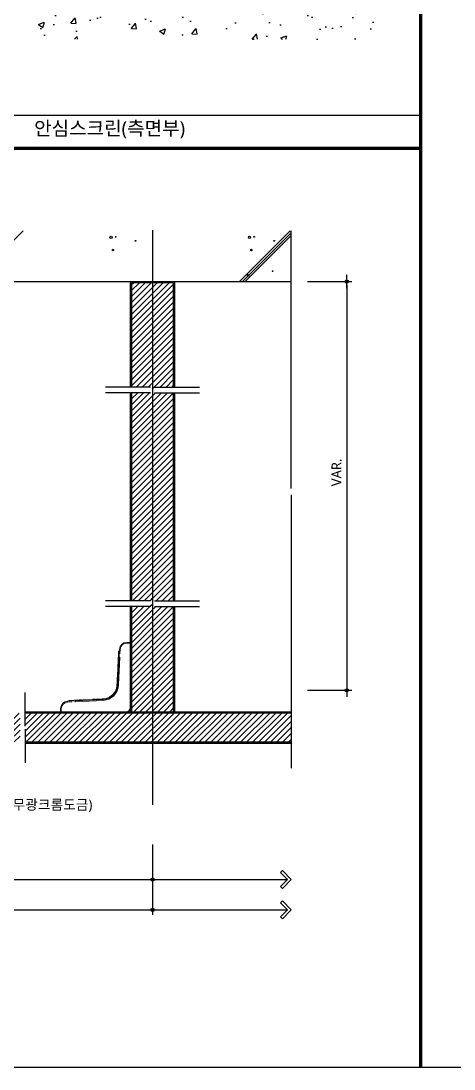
# Model space of a CAD drawing. Extents: x -256 to 8104, y -176 to 5714.
# Drawn here: x 4629 to 5933, y -5 to 3153 of the extents above; entities that cross this region are included whole.
import ezdxf
from ezdxf.enums import TextEntityAlignment as Align

# ---------------------------------------------------------------- set-up
doc = ezdxf.new("R2010")
doc.units = 0
doc.header["$LTSCALE"] = 30
doc.linetypes.add('CEN', pattern=[62, 60, -1, 0, -1])
doc.layers.get('0').update_dxf_attribs({"linetype": 'CONTINUOUS'})
doc.layers.get('DEFPOINTS').update_dxf_attribs({"linetype": 'CONTINUOUS'})
for name, color, linetype in [('C', 2, 'CONTINUOUS'), ('DIM', 7, 'CONTINUOUS'), ('TIT', 3, 'CONTINUOUS'), ('경첩', 4, 'CONTINUOUS'), ('문자', 3, 'CONTINUOUS'), ('중심선', 1, 'CEN'), ('판넬', 2, 'CONTINUOUS'), ('해치', 8, 'CONTINUOUS')]:
    doc.layers.add(name, color=color, linetype=linetype)
doc.styles.add('돋움', font='malgun.ttf')
doc.dimstyles.new('10', dxfattribs={"dimscale": 10, "dimtxt": 3, "dimasz": 1, "dimexe": 1.5, "dimexo": 2, "dimgap": 1, "dimtad": 1, "dimdec": 0, "dimlunit": 6, "dimtxsty": '돋움', "dimblk": 'DIMDOT', "dimcen": -1, "dimdle": 1.5, "dimclrt": 3, "dimazin": 3, "dimtfac": 1, "dimtdec": 0, "dimtix": 1, "dimtmove": 2, "dimatfit": 3, "dimldrblk": 'DIMDOT', "dimarcsym": 0})
pattern_1 = [(45, (169806.5011322347, 43.40673230977353), (-8.980256121069154, 8.980256121069154), [])]

# ---------------------------------------------------------------- blocks, each defined once
blk = doc.blocks.new('DIMDOT')
at = {"linetype": 'Continuous'}
blk.add_line((-2, 0), (2, 0), dxfattribs=at)
for radius in [0.5, 0.25]:
    blk.add_circle((0, 0), radius, dxfattribs=at)
blk = doc.blocks.new('*D499')
at = {"layer": 'DEFPOINTS', "color": 0}
for p in [(178459.8978301732, 818.9234191764156), (183213.8251195898, 818.9234191764156), (183213.8251195898, 601.7563533285177)]:
    blk.add_point(p, dxfattribs=at)
at = {"layer": 'DIM', "color": 0, "lineweight": -2, "ltscale": 10}
for p, q in [((178459.8978301732, 798.9234191764156), (178459.8978301732, 586.7563533285177)), ((183213.8251195898, 798.9234191764156), (183213.8251195898, 586.7563533285177)), ((178469.8978301732, 601.7563533285177), (183203.8251195898, 601.7563533285177))]:
    blk.add_line(p, q, dxfattribs=at)
at = {"layer": 'DIM', "color": 0, "lineweight": -2, "xscale": 10, "yscale": 10, "zscale": 10, "rotation": 180}
blk.add_blockref('DIMDOT', (178459.8978301732, 601.7563533285177), dxfattribs=at)
at = {"layer": 'DIM', "color": 0, "lineweight": -2, "xscale": 10, "yscale": 10, "zscale": 10}
blk.add_blockref('DIMDOT', (183213.8251195898, 601.7563533285177), dxfattribs=at)
at = {"layer": 'DIM', "color": 3, "insert": (180836.8614748815, 631.4132826763438), "char_height": 30, "attachment_point": 5, "style": '돋움'}
blk.add_mtext('설계치수', dxfattribs=at)
blk = doc.blocks.new('*D500')
at = {"layer": 'DEFPOINTS', "color": 0}
for p in [(182062.9540096939, 818.9234191764156), (183213.8251195898, 818.9234191764156), (183213.8251195898, 693.2095035545537)]:
    blk.add_point(p, dxfattribs=at)
at = {"layer": 'DIM', "color": 0, "lineweight": -2, "ltscale": 10}
for p, q in [((182062.9540096939, 798.9234191764156), (182062.9540096939, 678.2095035545537)), ((183213.8251195898, 798.9234191764156), (183213.8251195898, 678.2095035545537)), ((182072.9540096939, 693.2095035545537), (183203.8251195898, 693.2095035545537))]:
    blk.add_line(p, q, dxfattribs=at)
at = {"layer": 'DIM', "color": 0, "lineweight": -2, "xscale": 10, "yscale": 10, "zscale": 10, "rotation": 180}
blk.add_blockref('DIMDOT', (182062.9540096939, 693.2095035545537), dxfattribs=at)
at = {"layer": 'DIM', "color": 0, "lineweight": -2, "xscale": 10, "yscale": 10, "zscale": 10}
blk.add_blockref('DIMDOT', (183213.8251195898, 693.2095035545537), dxfattribs=at)
at = {"layer": 'DIM', "color": 3, "insert": (182638.3895646418, 722.8664329023799), "char_height": 30, "attachment_point": 5, "style": '돋움'}
blk.add_mtext('설계치수', dxfattribs=at)
blk = doc.blocks.new('*D502')
at = {"layer": 'DEFPOINTS', "color": 0}
for p in [(183660.6338819972, 2494.578400556152), (183660.6338819972, 1263.196948514939), (183798.467519502, 1263.196948514939)]:
    blk.add_point(p, dxfattribs=at)
at = {"layer": 'DIM', "color": 0, "lineweight": -2, "ltscale": 10}
for p, q in [((183680.6338819972, 2494.578400556152), (183813.467519502, 2494.578400556152)), ((183798.467519502, 2484.578400556152), (183798.467519502, 1273.196948514939)), ((183680.6338819972, 1263.196948514939), (183813.467519502, 1263.196948514939))]:
    blk.add_line(p, q, dxfattribs=at)
at = {"layer": 'DIM', "color": 0, "lineweight": -2, "xscale": 10, "yscale": 10, "zscale": 10}
for p, rotation in [((183798.467519502, 2494.578400556152), 90), ((183798.467519502, 1263.196948514939), 270)]:
    blk.add_blockref('DIMDOT', p, dxfattribs=dict(at, rotation=rotation))
at = {"layer": 'DIM', "color": 3, "insert": (183767.6932071644, 1919.804395214109), "char_height": 30, "attachment_point": 5, "rotation": 90, "style": '돋움'}
blk.add_mtext('VAR.', dxfattribs=at)
blk = doc.blocks.new('A$C06B31977')
for p, q in [((1.255222032326401, 11.06209286696594), (1.255222032326401, 21.17193183697145)), ((1.255222032326401, 10.10983921611341), (1.255222032326401, 2.461079021e-07))]:
    blk.add_line(p, q)
blk = doc.blocks.new('A$C13EB2441')
for p, q in [((0.8368111187810428, 7.374726000362898), (0.8368111187810428, 14.11461864703324)), ((0.8368111187810428, 6.73989023312788), (0.8368111187810428, -2.413542461e-06))]:
    blk.add_line(p, q)
blk = doc.blocks.new('DESIGN-18', base_point=(178188.5668770504, 127.0968374573881))
at = {"layer": '해치'}
h = blk.add_hatch(dxfattribs=at)
h.set_pattern_fill('AR-CONC', color=256, style=0)
h.set_pattern_definition([(49.99999999999999, (181405.2524364457, 1791.322634181813), (182.184668996004, -15.93908553890309), [19.05, -209.55]), (355, (181405.2524364457, 1791.322634181813), (-35.24282597566699, 191.05664288218), [15.24, -167.64]), (100.451, (181420.4344364457, 1789.994384181813), (146.9425016659592, 175.1166878202919), [16.19, -178.09]), (46.1842, (181405.2524364457, 1842.122634181813), (271.0790408921299, -42.04232793272715), [28.575, -314.325]), (96.63560000000001, (181427.8423364457, 1838.619134181813), (237.4042344662371, 247.4255558900492), [24.285, -267.135]), (351.1840000000001, (181405.2524364457, 1842.122634181813), (237.4046058139339, 247.4251178605977), [22.86, -251.46]), (21, (181430.6524364457, 1829.422634181813), (151.6148798353833, -102.2655185167625), [19.05, -209.55]), (326.0000000000001, (181430.6524364457, 1829.422634181813), (61.80202834764707, 184.1879661223193), [15.24, -167.64]), (71.4514, (181443.2869364456, 1820.900534181813), (213.4164907701245, 81.92285771605745), [16.19, -178.09]), (37.50000000000001, (181405.2524364457, 1791.322634181813), (3.088603250591817, 84.55503887315311), [0, -165.608, 0, -170.18, 0, -168.275]), (7.499999999999999, (181405.2524364457, 1791.322634181813), (66.81966251030575, 100.1805748181195), [0, -97.02799999999999, 0, -161.798, 0, -64.135]), (327.5, (181348.6104364456, 1791.322634181813), (135.5905951668714, -5.728743992673458), [0, -63.5, 0, -198.12, 0, -262.89]), (317.5, (181323.2104364457, 1791.322634181813), (148.129181386018, 25.42649103333301), [0, -82.55, 0, -131.572, 0, -186.69])])
h.paths.add_polyline_path([(183884.8306292209, 3225.083151311178), (183884.8306292209, 3328.067121687819), (182834.6454282546, 3328.067121687819), (182834.6454282546, 3225.083151311178)])
h = blk.add_hatch(dxfattribs=at)
h.set_pattern_fill('ANSI31', color=256, scale=4, style=0)
h.set_pattern_definition([(45, (-93096.57889273312, -55953.20479129702), (-8.980256121069152, 8.980256121069154), [])])
edge = h.paths.add_edge_path()
edge.add_line((183213.8251195898, 2491.24506722243), (183151.3939592805, 2491.24506722243))
edge.add_line((183151.3939592804, 2491.24506722243), (183150.4917862562, 2490.342894198235))
edge.add_line((183150.4917862563, 2490.342894198061), (183150.4917862563, 2389.940218829936))
edge.add_line((183150.4917862563, 2389.940218830402), (183193.3483868127, 2389.940218830402))
edge.add_line((183193.3483868128, 2389.940218830402), (183193.3483868128, 2348.413551378799))
edge.add_line((183193.3483868128, 2348.41355137845), (183150.4917862564, 2348.41355137845))
edge.add_line((183150.4917862563, 2348.41355137845), (183150.4917862564, 2176.703190205597))
edge.add_line((183150.4917862565, 2176.703190205539), (183207.0587583057, 2176.70319020551))
edge.add_spline(control_points=[(183207.0587583057, 2176.703190205539), (183209.8389057597, 2184.338507670597), (183215.8523953555, 2199.694003236168), (183211.9856147276, 2168.788316202503), (183213.5317854149, 2166.315694571626), (183213.8251195898, 2166.26084080121)], knot_values=[0.4562269201883428, 0.4562269201883428, 0.4562269201883428, 0.4562269201883428, 2.847595210113972, 6.178025124626599, 6.737145038387196, 6.737145038387196, 6.737145038387196, 6.737145038387196], degree=3, periodic=0)
edge.add_spline(control_points=[(183213.5141611524, 2166.465781210842), (183213.630295775, 2169.499290559129), (183213.6105160339, 2172.23386332245), (183213.069467147, 2172.590050025996), (183212.9919575237, 2172.598949252083)], knot_values=[0.8919667675386398, 0.8919667675386398, 0.8919667675386398, 0.8919667675386398, 1.280656148735744, 1.337887784568923, 1.337887784568923, 1.337887784568923, 1.337887784568923], degree=3, periodic=0)
edge.add_line((183213.8251195898, 2166.26084080121), (183213.8251195897, 2491.24506722275))
edge = h.paths.add_edge_path()
edge.add_line((183277.1584529228, 2491.24506722243), (183213.8251195896, 2491.24506722243))
edge.add_line((183213.8251195898, 2491.24506722243), (183213.8251195897, 2166.260840800861))
edge.add_spline(control_points=[(183213.8251195898, 2166.26084080121), (183214.9671273162, 2166.047284267065), (183217.1863915413, 2170.389670643178), (183219.8717318513, 2176.703190206703)], knot_values=[6.737145038387196, 6.737145038387196, 6.737145038387196, 6.737145038387196, 8.913909003363147, 8.913909003363147, 8.913909003363147, 8.913909003363147], degree=3, periodic=0)
edge.add_spline(control_points=[(183219.8717318513, 2176.703190206703), (183221.9195280027, 2181.517775908964), (183224.2383630391, 2187.478641710863), (183226.5571980754, 2193.439507512762)], knot_values=[8.913909003363147, 8.913909003363147, 8.913909003363147, 8.913909003363147, 10.57387323709673, 10.57387323709673, 10.57387323709673, 10.57387323709673], degree=3, periodic=0)
edge.add_line((183219.8717318511, 2176.703190205539), (183277.1584529232, 2176.703190205539))
edge.add_line((183277.1584529228, 2176.703190205539), (183277.1584529228, 2348.413551378334))
edge.add_line((183277.1584529232, 2348.41355137845), (183234.3018523669, 2348.413551378479))
edge.add_line((183234.3018523667, 2348.41355137845), (183234.3018523667, 2389.940218830111))
edge.add_line((183234.3018523667, 2389.940218830402), (183277.1584529231, 2389.940218830402))
edge.add_line((183277.1584529228, 2389.940218830402), (183277.1584529228, 2491.24506722275))
h.paths.add_polyline_path([(183277.1584529232, 2389.940218830402), (183234.3018523667, 2389.940218830402), (183234.3018523665, 2348.41355137845), (183277.1584529232, 2348.41355137845)], flags=16)
h.paths.add_polyline_path([(183193.3483868128, 2389.940218830402), (183150.4917862563, 2389.940218830402), (183150.4917862563, 2348.41355137845), (183193.3483868128, 2348.41355137845)], flags=16)
h = blk.add_hatch(dxfattribs=at)
h.set_pattern_fill('ANSI31', color=256, scale=4, style=0)
h.set_pattern_definition([(45, (183213.8251195898, 1846.243970022457), (-8.980256121069152, 8.980256121069152), [])])
h.paths.add_polyline_path([(183277.1584529228, 2159.588831812995), (183150.4917862563, 2159.588831812995), (183150.4917862563, 1532.899108231454), (183277.1584529228, 1532.899108231454)])
at = {"layer": '해치', "transparency": 33554687}
h = blk.add_hatch(dxfattribs=at)
h.set_pattern_fill('ANSI31', color=256, scale=4)
h.set_pattern_definition(pattern_1)
edge = h.paths.add_edge_path()
edge.add_spline(control_points=[(183213.8251195898, 1505.34240043458), (183213.5317854149, 1505.397254204996), (183212.4491491884, 1507.128595882947), (183213.2986014195, 1517.03114350947), (183213.5141611526, 1522.661699236757)], knot_values=[1.337887784565669, 1.337887784565669, 1.337887784565669, 1.337887784565669, 1.524261089150669, 2.245715012794363, 2.245715012794363, 2.245715012794363, 2.245715012794363], degree=3, periodic=0)
edge.add_spline(control_points=[(183213.8251195898, 1522.456758827124), (183213.5317854149, 1522.51161259754), (183211.9856147278, 1524.984234228418), (183215.8523953558, 1555.889921262082), (183209.8389057597, 1540.534425696511), (183207.0587583062, 1532.899108231454)], knot_values=[0.1520756400621237, 0.1520756400621237, 0.1520756400621237, 0.1520756400621237, 0.3384489446295786, 1.448592249466214, 2.24571501277591, 2.24571501277591, 2.24571501277591, 2.24571501277591], degree=3, periodic=0)
edge.add_spline(control_points=[(183213.5141611526, 1522.661699236757), (183213.630295775, 1525.695208585043), (183213.6105160341, 1528.429781348365), (183213.069467147, 1528.785968052376), (183212.9919575237, 1528.794867277997)], knot_values=[0.8919667675360234, 0.8919667675360234, 0.8919667675360234, 0.8919667675360234, 1.280656148729873, 1.337887784565669, 1.337887784565669, 1.337887784565669, 1.337887784565669], degree=3, periodic=0)
edge.add_spline(control_points=[(183212.9919575237, 1528.794867277997), (183211.9899123805, 1528.909916548677), (183209.6392973758, 1522.87186854674), (183207.0587583057, 1515.784749839608)], knot_values=[0.1520756400626939, 0.1520756400626939, 0.1520756400626939, 0.1520756400626939, 0.8919667675360233, 0.8919667675360233, 0.8919667675360233, 0.8919667675360233], degree=3, periodic=0)
edge.add_spline(control_points=[(183205.4481362024, 1511.326098482045), (183205.9882480133, 1512.827088549188), (183206.5283598237, 1514.328078616331), (183207.0587583057, 1515.784749839608)], knot_values=[0, 0, 0, 0, 0.1520756400626938, 0.1520756400626938, 0.1520756400626938, 0.1520756400626938], degree=3, periodic=0)
edge.add_line((183207.0587583057, 1515.784749839608), (183150.4917862562, 1515.784749839608))
edge.add_line((183150.4917862563, 1515.784749839608), (183150.4917862563, 1343.335162871612))
edge.add_line((183150.4917862563, 1343.335162871903), (183195.2272072708, 1343.335162871903))
edge.add_line((183195.2272072708, 1343.335162871903), (183195.2272072708, 1301.808495420243))
edge.add_line((183195.2272072708, 1301.808495419952), (183150.4917862562, 1301.808495419952))
edge.add_line((183150.4917862563, 1301.808495419952), (183150.4917862563, 1197.552008548757))
edge.add_line((183150.4917862563, 1197.552008548903), (183213.8251195897, 1197.552008548903))
edge.add_line((183213.8251195898, 1197.552008548903), (183213.8251195897, 1505.284634301474))
h.paths.add_polyline_path([(183277.1584529228, 1343.335162871903), (183232.4230319083, 1343.335162871903), (183232.4230319083, 1301.808495419952), (183277.1584529228, 1301.808495419952)])
h.paths.add_polyline_path([(183195.2272072708, 1343.335162871903), (183150.4917862563, 1343.335162871903), (183150.4917862563, 1301.808495419952), (183195.2272072708, 1301.808495419952)], flags=16)
h = blk.add_hatch(dxfattribs=at)
h.set_pattern_fill('ANSI31', color=256, scale=4)
h.set_pattern_definition(pattern_1)
h.paths.add_polyline_path([(183277.1584529228, 1454.825868813474), (183213.8251195898, 1454.825868813474), (183213.8251195898, 1197.552008548903), (183277.1584529228, 1197.552008548903), (183277.1584529228, 1301.808495419952), (183232.4230319083, 1301.808495419952), (183232.4230319083, 1343.335162871903), (183277.1584529228, 1343.335162871903)])
edge = h.paths.add_edge_path()
edge.add_line((183277.1584529228, 1515.784749839608), (183219.8717318508, 1515.784749839608))
edge.add_spline(control_points=[(183219.8717318513, 1515.784749840074), (183217.1863915413, 1509.471230277246), (183214.9671273162, 1505.128843901134), (183213.8251195898, 1505.34240043458)], knot_values=[2.245715012794363, 2.245715012794363, 2.245715012794363, 2.245715012794363, 2.971303001122062, 2.971303001122062, 2.971303001122062, 2.971303001122062], degree=3, periodic=0)
edge.add_line((183213.8251195898, 1505.34240043458), (183213.8251195898, 1454.825868813125))
edge.add_line((183213.8251195898, 1454.825868813474), (183277.158452923, 1454.825868813474))
edge.add_line((183277.1584529228, 1454.825868813474), (183277.1584529228, 1515.784749839724))
h = blk.add_hatch(dxfattribs=at)
h.set_pattern_fill('ANSI31', color=256, scale=4, style=0)
h.set_pattern_definition(pattern_1)
h.paths.add_polyline_path([(182829.9153468774, 1145.933834671486), (182829.9153468774, 1155.456371180011), (182829.9153468775, 1194.218675215474), (183213.8251195898, 1194.218675215647), (183213.8251195898, 1107.552008548903), (182829.9153468774, 1107.552008548903)])
edge = h.paths.add_edge_path()
edge.add_line((182815.2786293554, 1145.933834671486), (182815.2786293554, 1155.456371180011))
edge.add_line((182815.2786293554, 1155.456371180011), (182815.2786293554, 1194.218675215467))
edge.add_line((182815.2786293554, 1194.218675215467), (182182.82748848, 1194.218675215181))
edge.add_line((182182.82748848, 1194.218675215181), (182182.82748848, 1152.968675215376))
edge.add_arc((182182.82748848, 1150.885341882042), 2.08333333333389, -35.690125800296585, 90, ccw=False)
edge.add_arc((182182.82748848, 1150.885341882042), 2.08333333333389, 270, 324.30987419970336, ccw=False)
edge.add_line((182182.82748848, 1148.802008548708), (182182.82748848, 1107.552008548903))
edge.add_line((182182.82748848, 1107.552008548903), (182815.2786293553, 1107.552008548903))
edge.add_line((182815.2786293554, 1107.552008548903), (182815.2786293554, 1145.933834671486))
h.paths.add_polyline_path([(182057.9546763604, 1194.218675215181), (182057.9546763604, 1107.552008548903), (182182.82748848, 1107.552008548903), (182182.82748848, 1148.802008548708, -0.6109425053828879), (182181.1354383118, 1152.100761153734, -0.241509236560023), (182182.82748848, 1152.968675215376), (182182.82748848, 1194.218675215181)])
h.paths.add_polyline_path([(183631.5305029266, 1194.218675215647), (183213.8251195898, 1194.218675215647), (183213.8251195898, 1107.552008548903), (183631.5305029266, 1107.552008548903)])
at = {"color": 8}
blk.add_line((182635.311700432, 2996.34080196615), (184020.5495645945, 2996.34080196615), dxfattribs=at)
for p, q in [((183631.5305029266, 1870.942244267477), (183631.5305029266, 2647.705590722305)), ((178459.8978301732, 2494.578400556152), (183631.5305029266, 2494.578400556152)), ((183207.1750165069, 2176.703190205539), (183072.3771635735, 2176.703190205539)), ((183219.8717318513, 2176.703190205539), (183354.6695847847, 2176.703190205539)), ((183631.5305029266, 1851.897171250698), (183631.5305029266, 1028.602934079629)), ((183207.1750165064, 1532.899108231454), (183072.377163573, 1532.899108231454)), ((183219.8717318513, 1532.899108231454), (183354.6695847847, 1532.899108231454))]:
    blk.add_line(p, q)
at = {"color": 2}
for points in [[(178187.8749143864, 5665.490801966159), (185440.2166081169, 5665.490801966159), (185440.2166081169, 127.1756244060978), (178187.8749143864, 127.1756244060978)], [(178187.8749143864, 5665.490801966159), (185440.2166081169, 5665.490801966159), (185440.2166081169, 127.1756244060978), (178187.8749143864, 127.1756244060978)], [(178187.8749143864, 5665.490801966159), (186169.79099889, 5665.490801966159), (186169.79099889, 127.1756244060978), (178187.8749143864, 127.175624406098)]]:
    blk.add_lwpolyline(points, close=True, dxfattribs=at)
at = {"color": 8, "const_width": 10}
for points in [[(184020.5495645945, 127.1756244060862), (184020.5495645945, 5665.490801966173)], [(178236.0037661352, 2896.34080196615), (184020.5495645945, 2896.34080196615)]]:
    blk.add_lwpolyline(points, dxfattribs=at)
at = {"layer": 'C'}
for p, q in [((183631.5305029266, 1194.218675215647), (182829.9153468775, 1194.218675215647)), ((182829.9153468775, 1107.552008548903), (183631.5305029266, 1107.552008548903))]:
    blk.add_line(p, q, dxfattribs=at)
at = {"layer": 'DIM', "ltscale": 10}
for p, q in [((183599.0407806535, 714.2754944230439), (183604.752646356, 719.9873601252223)), ((183620.1067715216, 693.2095035545537), (183599.0407806535, 714.2754944230439)), ((183631.5305029266, 693.2095035545537), (183604.752646356, 719.9873601252223)), ((183213.8251195898, 693.2095035545537), (183620.1067715216, 693.2095035545537)), ((183620.1067715216, 693.2095035545537), (183599.0407806535, 672.1435126862964)), ((183599.0407806535, 672.1435126862964), (183604.752646356, 666.4316469841181)), ((183631.5305029266, 693.2095035545537), (183604.752646356, 666.4316469841181)), ((183213.8251195898, 601.7563533285177), (183620.1067715216, 601.7563533285177)), ((183599.0407806535, 622.8223441963094), (183604.752646356, 628.5342098989533)), ((183620.1067715216, 601.7563533285177), (183599.0407806535, 622.8223441963094)), ((183620.1067715216, 601.7563533285177), (183599.0407806535, 580.6903624600275)), ((183631.5305029266, 601.7563533285177), (183604.752646356, 628.5342098989533)), ((183631.5305029266, 601.7563533285177), (183604.752646356, 574.9784967573835)), ((183599.0407806535, 580.6903624600275), (183604.752646356, 574.9784967573835))]:
    blk.add_line(p, q, dxfattribs=at)
at = {"layer": '경첩', "color": 4, "linetype": 'Continuous', "lineweight": 15}
for p, q in [((183135.848780411, 1405.218675215625), (183135.848780411, 1407.552008548904)), ((183146.4917862563, 1407.552008548904), (183135.848780411, 1407.552008548904)), ((183135.848780411, 1405.218675215625), (183146.4917862563, 1405.218675215625)), ((183146.4917862563, 1405.218675215625), (183146.4917862563, 1407.552008548904)), ((183146.4917880423, 1385.15200574106), (183146.4917862563, 1405.218675215625)), ((183112.8400713125, 1363.317908651348), (183108.892994066, 1279.568774664788)), ((183111.1236658818, 1376.462808339636), (183109.9355006838, 1351.252316026728)), ((183111.1236658818, 1376.462808339636), (183113.3544516689, 1374.232022552531)), ((183111.2237402909, 1279.458927136417), (183115.1708175374, 1363.208061122488)), ((183112.1509192733, 1382.035215403548), (183113.6514951415, 1380.534649977148)), ((183113.9397658968, 1386.651241984464), (183112.8400713125, 1363.317908651348)), ((183115.6342622764, 1373.041484344787), (183116.2705121217, 1386.541394456093)), ((183146.4917862563, 1381.88534188202), (183146.4917862563, 1384.218675215625)), ((183146.4917862563, 1381.88534188202), (183146.4917862563, 1211.552008548904)), ((183109.0443746126, 1332.344451138437), (183107.7819507197, 1305.558306315601)), ((183109.0443746126, 1332.344451138437), (183111.2751647458, 1330.113665351331)), ((183109.4899398214, 1341.79838358242), (183109.1928963489, 1335.495756158292)), ((183109.1928963489, 1335.495756158292), (183111.423682136, 1333.264970371187)), ((183109.4899398214, 1341.79838358242), (183111.7207256085, 1339.567597795314)), ((183109.6384572113, 1344.949688602275), (183111.8692473448, 1342.71890281517)), ((183109.9355006838, 1351.252316026728), (183112.1662864709, 1349.021530239623)), ((183107.4877974517, 1299.31691645462), (183107.0832166449, 1290.732522645652)), ((183107.4877974517, 1299.31691645462), (183109.7185832388, 1297.086130667514)), ((183107.778569398, 1305.486542323291), (183107.592814006, 1301.545224923677)), ((183107.592814006, 1301.545224923677), (183109.8236041391, 1299.314439136571)), ((183107.778569398, 1305.486542323291), (183110.0093551851, 1303.25574784357)), ((183107.7819507197, 1305.558306315601), (183110.0127365068, 1303.327520528495)), ((183103.9993484689, 1266.773082664832), (183105.8132999516, 1264.959131518066)), ((183107.3328824961, 1269.709228067439), (183105.4108139998, 1271.63129656393)), ((183105.4467139968, 1271.670549031965), (183107.3704551533, 1269.74680507068)), ((183106.1122872837, 1275.132038352), (183108.134877272, 1273.109447050876)), ((183106.3758597649, 1277.201802620351), (183108.4676680095, 1275.109990029376)), ((183106.8469630802, 1285.719673920459), (183106.5622496978, 1279.678625205219)), ((183106.8908289946, 1286.65044142682), (183106.8469630802, 1285.719673920459)), ((183106.8469630802, 1285.719673920459), (183109.0777488673, 1283.488888133354)), ((183107.0393507308, 1289.801755139291), (183106.8908289946, 1286.65044142682)), ((183106.8908289946, 1286.65044142682), (183109.1216147817, 1284.419655639715)), ((183107.0832166449, 1290.732522645652), (183107.0393507308, 1289.801755139291)), ((183107.0393507308, 1289.801755139291), (183109.270136518, 1287.570969352186)), ((183107.0832166449, 1290.732522645652), (183109.314002432, 1288.501736858547)), ((182962.0085815215, 1231.892876787823), (182962.811023953, 1232.695323565662)), ((182962.0085815215, 1231.892876787823), (182963.509149564, 1230.392304399669)), ((182992.7914748216, 1234.108294510901), (182962.811023953, 1232.695323565662)), ((183064.4750201401, 1235.150800739195), (182980.7258861538, 1231.203723492486)), ((182980.8357336825, 1228.872977267754), (183064.5848676688, 1232.820054514137)), ((182992.7914748216, 1234.108294510901), (182995.0222649551, 1231.877508723795)), ((182999.0940978998, 1234.405337983429), (183001.3248836869, 1232.174547849935)), ((183002.2454072661, 1234.553855373304), (183004.476195226, 1232.323069586199)), ((183033.758520484, 1236.03906404382), (183008.5480325171, 1234.850898845833)), ((183008.5480325171, 1234.850898845833), (183010.7788183043, 1232.620113058727)), ((183033.758520484, 1236.03906404382), (183035.989307086, 1233.808273910325)), ((183040.0611424077, 1236.336103169959), (183042.2919293493, 1234.105317382854)), ((183043.2124534715, 1236.484624906223), (183045.4432403451, 1234.253839119118)), ((183062.12031999, 1237.375746631682), (183049.5150760064, 1236.781664032525)), ((183049.5150760064, 1236.781664032525), (183051.7458628803, 1234.55087824542)), ((183064.3651726116, 1237.481546963927), (183062.12031999, 1237.375746631682)), ((183062.12031999, 1237.375746631682), (183064.3511057771, 1235.144960844576)), ((183073.7523805673, 1238.943013604999), (183075.6419195733, 1237.053473630607)), ((183078.7064293647, 1240.588628216427), (183080.4939577603, 1238.801099820774)), ((183081.0105061235, 1241.584382985499), (183082.7605864281, 1239.834302255571)), ((183085.3099291574, 1243.884623242788), (183087.0056490973, 1242.188906136936)), ((183087.315293696, 1245.179090349738), (183088.9924668647, 1243.501919472277)), ((183097.4787071959, 1254.814666723263), (183099.1423605257, 1253.151016770642)), ((183098.8647044554, 1256.72850110921), (183100.5418757224, 1255.051328330081)), ((183101.3588559422, 1260.834012913298), (183103.0786494041, 1259.114225545585)), ((183102.4594118194, 1263.03328868166), (183104.2094929391, 1261.283208766639)), ((182938.8251195896, 1208.195014394251), (182936.4917862563, 1208.195014394251)), ((182936.4917862563, 1208.195014394251), (182936.4917862563, 1197.552008548903)), ((182938.8251195896, 1197.552008548903), (182938.8251195896, 1208.195014394251)), ((182980.7258861538, 1231.203723492486), (182957.3925528207, 1230.1040289082)), ((182957.5024003491, 1227.773282683468), (182971.0023065037, 1228.409528572149)), ((182936.4917862563, 1197.552008548903), (182938.8251195896, 1197.552008548903)), ((182938.8251195896, 1197.552008548903), (182958.8917851076, 1197.552009325509)), ((182959.8251195896, 1197.552008548903), (182962.1584529228, 1197.552008548903)), ((183132.4917862563, 1197.552008548903), (182962.1584529228, 1197.552008548903))]:
    blk.add_line(p, q, dxfattribs=at)
at = {"layer": '경첩', "color": 4, "linetype": 'Continuous', "lineweight": 15, "flags": 128}
for points in [[(183111.348471629, 1381.232766895335), (183111.3019675887, 1380.246029385984), (183111.247279706, 1379.085705766141), (183111.1869244152, 1377.805045335333), (183111.1236658818, 1376.462808339636)], [(183111.348471629, 1381.232766895335), (183111.5303806588, 1381.414680271189), (183111.6910586381, 1381.575349558181), (183111.8292321391, 1381.713523058932), (183111.9438059256, 1381.828105537932), (183112.0338759944, 1381.918175606768), (183112.0987295732, 1381.983020493448), (183112.1378451214, 1382.022136041582), (183112.1509184069, 1382.035209326785)], [(183112.8400735185, 1363.317915389001), (183112.8848564751, 1363.315794456786), (183113.0174929524, 1363.309553353827), (183113.2328718529, 1363.299400696218), (183113.522726757, 1363.285736331403), (183113.8759227717, 1363.269081800025), (183114.2788824565, 1363.250097720664), (183114.7161073611, 1363.229496865313), (183115.1708212621, 1363.208061544936)], [(183116.2705157823, 1386.541390010774), (183115.8158018813, 1386.562825331151), (183115.3785769767, 1386.583426186502), (183114.9756172919, 1386.602427650279), (183114.6224299693, 1386.619064796752), (183114.3325663731, 1386.632729161567), (183114.1171874726, 1386.642881819665), (183113.9845509953, 1386.649122922461), (183113.9397680387, 1386.65124385435)], [(183109.9355006838, 1351.252316026728), (183109.8775488264, 1350.022731809657), (183109.8218265549, 1348.840416559637), (183109.7704721862, 1347.750761696756), (183109.7254588828, 1346.795699088614), (183109.6885207668, 1346.011875658076), (183109.6610703445, 1345.429453838653), (183109.6441680813, 1345.07080772404), (183109.6384572113, 1344.949688602275)], [(183107.592814006, 1301.545224923677), (183107.5599569455, 1300.848020701449), (183107.5249050683, 1300.104338515586), (183107.4877974517, 1299.31691645462)], [(183107.7819507197, 1305.558306315601), (183107.7815769488, 1305.550326743782), (183107.778569398, 1305.486542323291)], [(183105.4467133806, 1271.67055118984), (183105.4447402186, 1271.66211092357), (183105.4456920303, 1271.666170248449)], [(183106.3758597649, 1277.201802620351), (183106.1917211488, 1275.680042643136), (183106.112286163, 1275.132042506397)], [(183108.8929930949, 1279.568771361154), (183108.9377803975, 1279.566667813844), (183109.0704125292, 1279.560409326143), (183109.2857957757, 1279.55026536066), (183109.5756550259, 1279.536600995845), (183109.9288466946, 1279.519955157083), (183110.3318020329, 1279.500962385595), (183110.76903563, 1279.480361530244), (183111.2237408385, 1279.458926209867)], [(182999.0940978998, 1234.405337983429), (182998.9729961628, 1234.399627113402), (182998.6143413559, 1234.382724850219), (182998.0319151902, 1234.355274427718), (182997.2481047982, 1234.318336311764), (182996.2930248059, 1234.273323008478), (182995.2033873275, 1234.221968639678), (182994.0210546926, 1234.16624636833), (182992.7914748216, 1234.108294510901)], [(183008.5480325171, 1234.850898845833), (183007.4535925189, 1234.79931847636), (183006.3924072558, 1234.749302728813), (183005.396720978, 1234.702377109569), (183004.4967830429, 1234.659962816875), (183003.7199439109, 1234.623350663822), (183003.0898011229, 1234.593653270662), (183002.6255060858, 1234.57177029435), (183002.3411621279, 1234.558371046245), (183002.2454072661, 1234.553855373304)], [(183040.0611424077, 1236.336103169959), (183039.9400392786, 1236.330396646321), (183039.5813838606, 1236.313494383138), (183038.9989590532, 1236.286043960637), (183038.2151470651, 1236.249101498783), (183037.2600695174, 1236.204088195007), (183036.1704294584, 1236.152733826697), (183034.9881008981, 1236.097011555023), (183033.758520484, 1236.03906404382)], [(183049.5150760064, 1236.781664032525), (183048.2854950489, 1236.723716521323), (183047.1031667604, 1236.667994249648), (183046.0135265659, 1236.616639881175), (183045.0584487463, 1236.571626577563), (183044.2746367245, 1236.534684115708), (183043.6922119171, 1236.507233693045), (183043.3335565669, 1236.490331430024), (183043.2124534715, 1236.484624906223)], [(183064.4750194872, 1235.150802099764), (183064.4771317268, 1235.106014797151), (183064.4833815224, 1234.973382665556), (183064.4935320071, 1234.757999419015), (183064.5071941987, 1234.468140168827), (183064.5238400377, 1234.114948499984), (183064.5428306363, 1233.711993161625), (183064.5634380109, 1233.274759564585), (183064.584866812, 1232.820054356045)], [(182957.5024008379, 1227.773283758819), (182957.48097421, 1228.227988967359), (182957.4603646622, 1228.665222564399), (182957.4413718903, 1229.068177902758), (182957.4247260518, 1229.421369571275), (182957.4110616869, 1229.711228821463), (182957.4009177215, 1229.926612068004), (182957.3946592338, 1230.059244199436), (182957.3925556863, 1230.104027155823)], [(182980.7258841521, 1231.203721676058), (182980.7279963917, 1231.158938719671), (182980.734246187, 1231.026306588239), (182980.7443988449, 1230.810923341698), (182980.7580588633, 1230.52106409151), (182980.7747047022, 1230.167872422993), (182980.7936974741, 1229.764917084634), (182980.8143026755, 1229.327683487594), (182980.8357336498, 1228.872978279054)]]:
    blk.add_lwpolyline(points, dxfattribs=at)
at = {"layer": '경첩', "color": 4, "linetype": 'Continuous', "lineweight": 15}
for centre, radius, start, end in [((183135.848780411, 1385.618675215299), 21.93333333333341, 90, 177.3016598930388), ((183135.848780411, 1385.618675215299), 19.60000000000008, 90, 177.3016598930392), ((183062.2780695678, 1281.765725237098), 46.66666666666671, 272.6983401086327, 357.3016598930367), ((183062.2780695678, 1281.765725237098), 49.00000000000001, 272.6983401086327, 357.301659893037), ((183062.2780695678, 1281.765725237098), 44.3333333333334, 335.0051900892383, 340.2339770535083), ((183062.2780695678, 1281.765725237098), 44.33333333333335, 340.2339770535086, 346.7568638589563), ((183062.2780695678, 1281.765725237098), 44.33333333333338, 346.8376691026421, 351.3943969423624), ((183062.2780695678, 1281.765725237098), 44.3333333333335, 354.0911786150463, 357.3016598930362), ((183062.2780695678, 1281.765725237098), 44.33333333333333, 272.6983401086327, 284.9999999993594), ((183062.2787983918, 1281.763544774767), 44.33103667819972, 284.9998194024221, 291.7506061715587), ((183062.2780695678, 1281.765725237098), 44.33333333333338, 294.9948099109134, 301.2997665111935), ((183062.2902818206, 1281.746618566349), 44.31066438071297, 301.2991077859774, 304.3858141590841), ((183062.2780695678, 1281.765725237098), 44.33333333333395, 304.3848921495481, 322.5608431769661), ((183062.2663836082, 1281.774298920798), 44.34782136733593, 322.5612299691317, 325.6144910996828), ((183062.2780695678, 1281.765725237098), 44.33333333333338, 325.6151078501913, 331.8264488938204), ((182958.4251195897, 1208.195014394251), 21.93333333333334, 92.6983401086327, 180), ((182958.4251195897, 1208.195014394251), 19.59999999999994, 92.6983401086327, 180), ((183132.4917862563, 1211.552008548904), 14, 270, 0)]:
    blk.add_arc(centre, radius, start, end, dxfattribs=at)
at = {"layer": '중심선'}
blk.add_line((183213.8251195898, 2650.004957435573), (183213.8251195898, 918.1424012008704), dxfattribs=at)
at = {"layer": '판넬', "color": 1}
for p, q in [((183146.4917862563, 2494.578400556152), (183146.4917862563, 2176.703190205539)), ((183281.158452923, 2176.703190205539), (183281.158452923, 2494.578400556152)), ((183146.4917862563, 2159.588831813694), (183146.4917862563, 1843.940309097911)), ((183281.158452923, 1843.940309097911), (183281.158452923, 2159.588831813694)), ((183146.4917862563, 1843.940309097911), (183146.4917862563, 1532.899108231454)), ((183281.158452923, 1532.899108231454), (183281.158452923, 1843.940309097911)), ((183146.4917862563, 1515.784749839608), (183146.4917862563, 1197.552008548903)), ((183281.158452923, 1197.552008548903), (183281.1584529228, 1515.784749839608)), ((183631.5305029266, 1197.552008548903), (182829.9153468773, 1197.552008548903)), ((182829.9153468775, 1104.218675215647), (183631.5305029266, 1104.218675215647))]:
    blk.add_line(p, q, dxfattribs=at)
at = {"layer": '판넬'}
for p, q in [((183150.4917862563, 2491.24506722243), (183150.4917862565, 2176.703190205539)), ((183277.1584529232, 2491.24506722243), (183150.4917862563, 2491.24506722243)), ((183277.1584529228, 2176.703190205539), (183277.1584529228, 2491.24506722243)), ((183150.4917862563, 2159.588831813694), (183150.4917862565, 1843.940309097911)), ((183277.1584529232, 1843.940309097911), (183277.1584529228, 2159.588831813694)), ((183150.4917862563, 1843.940309097911), (183150.4917862563, 1532.899108231454)), ((183277.1584529228, 1532.899108231454), (183277.1584529228, 1843.940309097911)), ((183150.4917862563, 1515.784749839608), (183150.4917862563, 1197.552008548903)), ((183277.1584529228, 1197.552008548903), (183277.1584529228, 1515.784749839608))]:
    blk.add_line(p, q, dxfattribs=at)
at = {"layer": '해치'}
for p, q in [((182671.3280709519, 2494.578395002442), (182824.455266672, 2647.705590722305)), ((183475.2528805088, 2494.578395002442), (183628.3800762285, 2647.705590722305)), ((183492.9022657669, 2494.578395002442), (183631.5305029266, 2633.206632162132))]:
    blk.add_line(p, q, dxfattribs=at)
at = {"layer": '해치', "color": 2}
blk.add_line((183484.0775731377, 2494.578395002442), (183631.5305029266, 2642.03132479141), dxfattribs=at)
at = {"layer": '해치'}
for centre, radius in [((183088.6322481789, 2628.132097280272), 3.358722782491402), ((183102.5251172132, 2629.70531248759), 1.119563768592897), ((183505.7248728192, 2628.132097280272), 3.358722782491402), ((183519.6177418538, 2629.70531248759), 1.119563768592897), ((183094.2301299754, 2589.80102243057), 2.237691018990571), ((183162.5243067772, 2617.772088920851), 1.119595245305608), ((183511.3227546158, 2589.80102243057), 2.237691018990571), ((183579.6169314176, 2617.772088920851), 1.119595245305608), ((183575.1386448665, 2526.026988695063), 1.118845509492901), ((183501.7045012192, 2513.719705902426), 2.237673207232821)]:
    blk.add_circle(centre, radius, dxfattribs=at)
at = {"xscale": 20, "yscale": 20, "zscale": 20, "rotation": 270}
for p in [(183072.3772118442, 2176.325054189344), (183072.3772118439, 1532.520972215258)]:
    blk.add_blockref('A$C13EB2441', p, dxfattribs=at)
at = {"xscale": 10, "yscale": 10, "zscale": 10}
blk.add_blockref('A$C06B31977', (182817.3631265541, 1044.835442510352), dxfattribs=at)
at = {"layer": 'TIT', "style": '돋움'}
blk.add_text('안심스크린(측면부)', height=42, dxfattribs=at).set_placement((183311.6010532643, 2935.435259892281), align=Align.RIGHT)
at = {"layer": '문자', "style": '돋움'}
blk.add_text('(아연사출,무광크롬도금)', height=30.33655341585617, dxfattribs=at).set_placement((182824.9970719924, 917.4726321176015), align=Align.MIDDLE)
at = {"layer": 'DIM', "ltscale": 10}
dim = blk.add_linear_dim(base=(183798.467519502, 1263.196948514939), p1=(183660.6338819972, 2494.578400556152), p2=(183660.6338819972, 1263.196948514939), angle=90, text='VAR.', dimstyle='10', override={"dimtxsty": '돋움'}, dxfattribs=at)
dim.commit()
dim.dimension.update_dxf_attribs({"geometry": '*D502', "text_midpoint": (183767.6932071644, 1919.804395214109), "dimtype": 160})
for base, p1, picture, middle in [((183213.8251195898, 601.7563533285177), (178459.8978301732, 818.9234191764156), '*D499', (180836.8614748815, 631.4132826763438)), ((183213.8251195898, 693.2095035545537), (182062.9540096939, 818.9234191764156), '*D500', (182638.3895646418, 722.8664329023799))]:
    dim = blk.add_linear_dim(base=base, p1=p1, p2=(183213.8251195898, 818.9234191764156), text='설계치수', dimstyle='10', override={"dimtxsty": '돋움'}, dxfattribs=at)
    dim.commit()
    dim.dimension.update_dxf_attribs({"geometry": picture, "text_midpoint": middle})

msp = doc.modelspace()

# ---------------------------------------------------------------- block references
msp.add_blockref('DESIGN-18', (0, 0))

doc.saveas('drawing.dxf')
